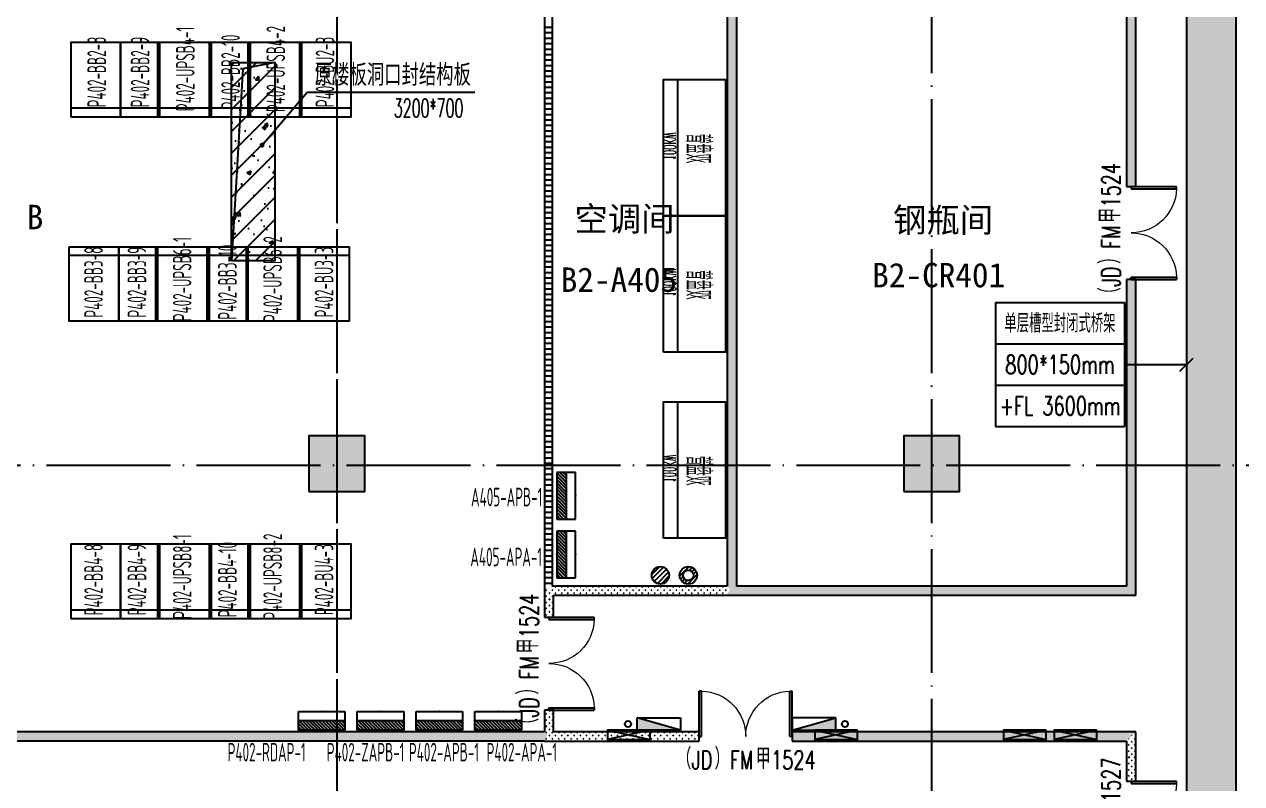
# Model space of a CAD drawing. Extents: x -18502 to 259858, y -468734 to 127958.
# Drawn here: x 52558 to 72203, y -293351 to -281097 of the extents above; entities that cross this region are included whole.
import ezdxf
from ezdxf.enums import TextEntityAlignment as Align

# ---------------------------------------------------------------- set-up
doc = ezdxf.new("R2010")
doc.units = 0
doc.header["$LTSCALE"] = 1000
doc.linetypes.add('参照-弱电底图$0$DOTE', pattern=[2.42, 2, -0.2, 0.02, -0.2])
doc.layers.get('0').update_dxf_attribs({"linetype": 'CONTINUOUS'})
for name, color, linetype in [('0桥架标注-走廊', 1, 'CONTINUOUS'), ('参照-弱电底图$0$00-新增电气设备', 6, 'CONTINUOUS'), ('参照-弱电底图$0$00-电源设备', 3, 'CONTINUOUS'), ('参照-弱电底图$0$COLUMN', 2, 'CONTINUOUS'), ('参照-弱电底图$0$COOLING', 4, 'CONTINUOUS'), ('参照-弱电底图$0$DIM_LEAD', 3, 'CONTINUOUS'), ('参照-弱电底图$0$DOOR_FIRE_TEXT', 7, 'CONTINUOUS'), ('参照-弱电底图$0$DOTE', 14, '参照-弱电底图$0$DOTE'), ('参照-弱电底图$0$EQUIP-箱柜', 3, 'CONTINUOUS'), ('参照-弱电底图$0$EQUIP_地漏', 7, 'CONTINUOUS'), ('参照-弱电底图$0$EQUIP_消火栓', 7, 'CONTINUOUS'), ('参照-弱电底图$0$PUB_HATCH', 8, 'CONTINUOUS'), ('参照-弱电底图$0$PUB_TEXT', 7, 'CONTINUOUS'), ('参照-弱电底图$0$VPIPE-消防', 1, 'CONTINUOUS'), ('参照-弱电底图$0$WALL-MOVE', 4, 'CONTINUOUS'), ('参照-弱电底图$0$图层1-房间名称', 4, 'CONTINUOUS'), ('参照-弱电底图$0$图层1-房间编号', 51, 'CONTINUOUS'), ('参照-弱电底图$0$图层1-空调间隔墙', 7, 'CONTINUOUS'), ('参照-弱电底图$0$图层1-防火门', 6, 'CONTINUOUS'), ('参照-弱电底图$0$暖通井', 21, 'CONTINUOUS'), ('参照-弱电底图$0$磐龙-图', 7, 'CONTINUOUS'), ('参照-弱电底图$0$空调设备', 3, 'CONTINUOUS'), ('参照-生产网桥架$0$T通信桥架-主', 5, 'CONTINUOUS')]:
    doc.layers.add(name, color=color, linetype=linetype)
doc.styles.add('hzdf2', font='romans2.shx', dxfattribs={"width": 0.75, "height": 3.5, "bigfont": 'hzdf2.shx'})
doc.styles.add('STDTEXT', font='romans2.shx', dxfattribs={"bigfont": 'hzdf2.shx'})
doc.styles.add('参照-弱电底图$0$_TCH_DIM', font='SIMPLEX', dxfattribs={"width": 0.8, "bigfont": 'HZTXT.shx'})
doc.styles.add('参照-弱电底图$0$_TCH_DIM_T3_T3', font='SIMPLEX', dxfattribs={"width": 0.49827, "bigfont": 'GBCBIG.shx'})
doc.styles.add('参照-弱电底图$0$_TCH_LABEL', font='COMPLEX', dxfattribs={"bigfont": 'GBCBIG.shx'})
doc.styles.add('参照-弱电底图$0$_TCH_WINDOW', font='SIMPLEX', dxfattribs={"height": 3.5, "bigfont": 'GBCBIG.shx'})
doc.styles.add('参照-弱电底图$0$AUDIT_D_250910134057-0', font='simhei.ttf', dxfattribs={"width": 0.8})
doc.styles.add('参照-弱电底图$0$HZDX', font='gbenor.shx', dxfattribs={"width": 0.7, "bigfont": 'gbcbig.shx'})
pattern_1 = [(45, (1095025.52, 201318.12), (-50.0000013, 50.0000013), [16, -54.71068]), (135, (1095136.83, 201318.12), (-50.0000013, -50.0000013), [16, -54.71068])]

# ---------------------------------------------------------------- blocks, each defined once
blk = doc.blocks.new('*U9')
for p, q in [((-566.7, 800), (266.8, 800)), ((-566.7, 800), (-566.7, 0)), ((266.8, 800), (266.8, 0)), ((-566.7, 533.3), (266.8, 533.3)), ((-566.7, 266.7), (266.8, 266.7)), ((-566.7, 0), (266.8, 0))]:
    blk.add_line(p, q)
at = {"color": 7, "style": 'STDTEXT', "width": 0.75}
for tag, p in [('TRAYNO', (-466.7, 666.7)), ('TRAYSIZE', (-466.7, 400)), ('INSTALLELEVATION', (-466.7, 133.3))]:
    blk.add_attdef(tag, text='', height=200, dxfattribs=at).set_placement(p, align=Align.MIDDLE_LEFT)
blk = doc.blocks.new('参照-弱电底图$0$ntong2')
at = {"layer": '参照-弱电底图$0$暖通井', "color": 0}
blk.add_lwpolyline([(-1699494, -665822), (-1700012, -665922), (-1700194, -669022)], dxfattribs=at)
blk.add_lwpolyline([(-1700194, -665822), (-1699494, -665822), (-1699494, -669022), (-1700194, -669022)], close=True, dxfattribs=at)
blk = doc.blocks.new('参照-弱电底图$0$$TwtSys$00000434')
at = {"color": 0}
for p, q in [((-0.5, 0.5), (-0.5, -0.5)), ((-0.5, -0.5), (0.5, 0.5)), ((0.5, 0.5), (-0.5, 0.5)), ((0.5, -0.5), (0.5, 0.5)), ((-0.5, -0.5), (0.5, -0.5))]:
    blk.add_line(p, q, dxfattribs=at)
blk.add_solid([(0.5, -0.5), (0.5, 0.5), (-0.5, -0.5)], dxfattribs=at)
blk = doc.blocks.new('参照-弱电底图$0$$TwtSys$00000327')
at = {"color": 0}
for p, q in [((-94, -9, 0), (9, 94, 0)), ((-9, -94, 0), (94, 9, 0)), ((12, 55, 0), (42, 84, 0)), ((40, 40, 0), (66, 66, 0)), ((55, 12, 0), (84, 42, 0)), ((-84, -42, 0), (-55, -12, 0)), ((-66, -66, 0), (-40, -40, 0)), ((-42, -84, 0), (-12, -55, 0))]:
    blk.add_line(p, q, dxfattribs=at)
for radius in [94, 56.4]:
    blk.add_circle((0, 0, 0), radius, dxfattribs=at)
blk = doc.blocks.new('参照-弱电底图$0$$TwtSys$00000141')
at = {"color": 0}
for p, q in [((-94, 8), (-10, 92)), ((-94, 8), (-10, 92)), ((-87, -35), (35, 87)), ((-87, -35), (35, 87)), ((-66, -66), (66, 66)), ((-66, -66), (66, 66)), ((-32, -87), (88, 33)), ((-32, -87), (88, 33)), ((11, -92), (92, -11)), ((11, -92), (92, -11))]:
    blk.add_line(p, q, dxfattribs=at)
blk.add_circle((0, 0), 94, dxfattribs=at)
blk.add_circle((0, 0), 94, dxfattribs=at)
blk = doc.blocks.new('参照-弱电底图$0$_FZH')
at = {"color": 0}
blk.add_lwpolyline([(-0.5, -0.5), (0.5, -0.5), (0.5, 0.5), (-0.5, 0.5)], close=True, dxfattribs=at)
at = {"layer": '参照-弱电底图$0$PUB_HATCH', "color": 0}
blk.add_solid([(-0.5, -0.5), (0.5, -0.5), (-0.5, 0.5), (0.5, 0.5)], dxfattribs=at)
blk = doc.blocks.new('参照-弱电底图$0$$DorLib2D$00000002')
at = {"color": 0}
for p, q in [((-0.5, 0), (-0.5, 0.4875)), ((-0.475, 0.4875), (-0.5, 0.4875)), ((-0.475, 0), (-0.475, 0.4875)), ((0.475, 0), (0.475, 0.4875)), ((0.475, 0.4875), (0.5, 0.4875)), ((0.5, 0), (0.5, 0.4875)), ((-0.5, 0), (-0.475, 0)), ((0.5, 0), (0.475, 0))]:
    blk.add_line(p, q, dxfattribs=at)
at = {"color": 0, "lineweight": 13}
for centre, start, end in [((-0.4875, 0), 0, 88.53072), ((0.4875, 0), 91.46928, 180)]:
    blk.add_arc(centre, 0.4875, start, end, dxfattribs=at)
blk = doc.blocks.new('参照-弱电底图$0$20250926.194024998694658')
at = {"layer": '参照-弱电底图$0$00-新增电气设备', "color": 0}
for p, q in [((43031, 22575), (43031, 21375)), ((43031, 22575), (43031, 21375)), ((43061, 22575), (43061, 21375)), ((43061, 22575), (43061, 21375)), ((43861, 22575), (43861, 21375)), ((43861, 22575), (43861, 21375)), ((44491, 22575), (44491, 21375)), ((44491, 22575), (44491, 21375)), ((44521, 22575), (44521, 21375)), ((44521, 22575), (44521, 21375)), ((45321, 22575), (45321, 21375)), ((45321, 22575), (45321, 21375)), ((46151, 21513), (41631, 21513)), ((46151, 21513), (41631, 21513)), ((43001, 18075), (43001, 19275)), ((43001, 18075), (43001, 19275)), ((43031, 18075), (43031, 19275)), ((43031, 18075), (43031, 19275)), ((43831, 18075), (43831, 19275)), ((43831, 18075), (43831, 19275)), ((44461, 18075), (44461, 19275)), ((44461, 18075), (44461, 19275)), ((44491, 18075), (44491, 19275)), ((44491, 18075), (44491, 19275)), ((45291, 18075), (45291, 19275)), ((45291, 18075), (45291, 19275)), ((46121, 19137), (41601, 19137)), ((43031, 14475), (43031, 13275)), ((43031, 14475), (43031, 13275)), ((43061, 14475), (43061, 13275)), ((43061, 14475), (43061, 13275)), ((43861, 14475), (43861, 13275)), ((43861, 14475), (43861, 13275)), ((44491, 14475), (44491, 13275)), ((44491, 14475), (44491, 13275)), ((44521, 14475), (44521, 13275)), ((44521, 14475), (44521, 13275)), ((45321, 14475), (45321, 13275)), ((45321, 14475), (45321, 13275)), ((46151, 13413), (41631, 13413)), ((46151, 13413), (41631, 13413))]:
    blk.add_line(p, q, dxfattribs=at)
for points in [[(41631, 21375), (42431, 21375), (42431, 22575), (41631, 22575)], [(41631, 21375), (42431, 21375), (42431, 22575), (41631, 22575)], [(42431, 21375), (43031, 21375), (43031, 22575), (42431, 22575)], [(42431, 21375), (43031, 21375), (43031, 22575), (42431, 22575)], [(43031, 21375), (43891, 21375), (43891, 22575), (43031, 22575)], [(43031, 21375), (43891, 21375), (43891, 22575), (43031, 22575)], [(43891, 21375), (44491, 21375), (44491, 22575), (43891, 22575)], [(43891, 21375), (44491, 21375), (44491, 22575), (43891, 22575)], [(44491, 21375), (45351, 21375), (45351, 22575), (44491, 22575)], [(44491, 21375), (45351, 21375), (45351, 22575), (44491, 22575)], [(45351, 21375), (46151, 21375), (46151, 22575), (45351, 22575)], [(45351, 21375), (46151, 21375), (46151, 22575), (45351, 22575)], [(41601, 19275), (42401, 19275), (42401, 18075), (41601, 18075)], [(41601, 19275), (42401, 19275), (42401, 18075), (41601, 18075)], [(42401, 19275), (43001, 19275), (43001, 18075), (42401, 18075)], [(42401, 19275), (43001, 19275), (43001, 18075), (42401, 18075)], [(43001, 19275), (43861, 19275), (43861, 18075), (43001, 18075)], [(43001, 19275), (43861, 19275), (43861, 18075), (43001, 18075)], [(43861, 19275), (44461, 19275), (44461, 18075), (43861, 18075)], [(43861, 19275), (44461, 19275), (44461, 18075), (43861, 18075)], [(44461, 19275), (45321, 19275), (45321, 18075), (44461, 18075)], [(44461, 19275), (45321, 19275), (45321, 18075), (44461, 18075)], [(45321, 19275), (46121, 19275), (46121, 18075), (45321, 18075)], [(45321, 19275), (46121, 19275), (46121, 18075), (45321, 18075)], [(41631, 13275), (42431, 13275), (42431, 14475), (41631, 14475)], [(41631, 13275), (42431, 13275), (42431, 14475), (41631, 14475)], [(42431, 13275), (43031, 13275), (43031, 14475), (42431, 14475)], [(42431, 13275), (43031, 13275), (43031, 14475), (42431, 14475)], [(43031, 13275), (43891, 13275), (43891, 14475), (43031, 14475)], [(43031, 13275), (43891, 13275), (43891, 14475), (43031, 14475)], [(43891, 13275), (44491, 13275), (44491, 14475), (43891, 14475)], [(43891, 13275), (44491, 13275), (44491, 14475), (43891, 14475)], [(44491, 13275), (45351, 13275), (45351, 14475), (44491, 14475)], [(44491, 13275), (45351, 13275), (45351, 14475), (44491, 14475)], [(45351, 13275), (46151, 13275), (46151, 14475), (45351, 14475)], [(45351, 13275), (46151, 13275), (46151, 14475), (45351, 14475)]]:
    blk.add_lwpolyline(points, close=True, dxfattribs=at)
at = {"layer": '参照-弱电底图$0$00-新增电气设备', "color": 0, "style": '参照-弱电底图$0$HZDX', "width": 0.6}
for s, p in [(' P402-UPSB4-1', (43626, 22096)), (' P402-UPSB4-2', (45086, 22096)), ('P402-BB2-8', (42196, 22096)), ('P402-BB2-9', (42896, 22096)), ('P402-BB2-10', (44356, 22096)), ('P402-BU2-3', (45880, 22096)), ('P402-BB3-8', (42145, 18704)), ('P402-BB3-9', (42845, 18704)), (' P402-UPSB6-1', (43575, 18704)), ('P402-BB3-10', (44305, 18704)), (' P402-UPSB6-2', (45035, 18704)), ('P402-BU3-3', (45865, 18704)), (' P402-UPSB8-1', (43575, 13904)), (' P402-UPSB8-2', (45035, 13904)), ('P402-BB4-8', (42145, 13904)), ('P402-BB4-9', (42845, 13904)), ('P402-BB4-10', (44305, 13904)), ('P402-BU4-3', (45865, 13904))]:
    blk.add_text(s, height=300, rotation=90, dxfattribs=at).set_placement(p, align=Align.CENTER)
blk = doc.blocks.new('*X87')
at = {"color": 0}
for p, q in [((-250, 33), (-183, 100)), ((-250, 68), (-218, 100)), ((-247, 0), (-147, 100)), ((-212, 0), (-112, 100)), ((-177, 0), (-77, 100)), ((-141, 0), (-41, 100)), ((-106, 0), (-6, 100)), ((-71, 0), (29, 100)), ((-35, 0), (65, 100)), ((0, 0), (100, 100)), ((35, 0), (135, 100)), ((71, 0), (171, 100)), ((106, 0), (206, 100)), ((141, 0), (241, 100)), ((177, 0), (250, 73)), ((212, 0), (250, 38)), ((247, 0), (250, 3))]:
    blk.add_line(p, q, dxfattribs=at)
blk = doc.blocks.new('参照-弱电底图$0$$equip$00001414')
for p, q in [((0.75, 0.6), (-0.75, 0.6)), ((-0.75, 0.6), (-0.75, 0)), ((0.75, 0), (0.75, 0.6)), ((-0.75, 0.3), (0.75, 0.3)), ((-0.75, 0), (0.75, 0))]:
    blk.add_line(p, q)
at = {"const_width": 0.3}
blk.add_lwpolyline([(-0.75, 0.15), (0.75, 0.15)], dxfattribs=at)
for p in [(0, 0.6), (-0.75, 0.3), (0, 0), (0.75, 0.3)]:
    blk.add_point(p)
at = {"xscale": 0.0030000000006112, "yscale": 0.0030000000006112, "zscale": 0.0030000000006112}
blk.add_blockref('*X87', (0, 0), dxfattribs=at)
at = {"style": '参照-弱电底图$0$_TCH_LABEL', "flags": 9}
blk.add_attdef('A', (0, 0), '', height=0.00002, dxfattribs=at)
blk = doc.blocks.new('参照-弱电底图$0$zw$4A2B')
at = {"layer": '参照-弱电底图$0$EQUIP-箱柜', "xscale": 500, "yscale": 500, "zscale": 500, "rotation": 270}
for p in [(61150, 15707), (61150, 14759)]:
    blk.add_blockref('参照-弱电底图$0$$equip$00001414', p, dxfattribs=at)
at = {"layer": '参照-弱电底图$0$EQUIP-箱柜', "yscale": 500, "zscale": 500}
for p, xscale in [((57355, 11924), -500), ((58305, 11924), -499.9999999999998), ((59255, 11924), -499.9999999999998), ((60205, 11924), -499.9999999999998)]:
    blk.add_blockref('参照-弱电底图$0$$equip$00001414', p, dxfattribs=dict(at, xscale=xscale))
at = {"layer": '参照-弱电底图$0$00-新增电气设备', "color": 0, "style": '参照-弱电底图$0$HZDX', "width": 0.6}
for s, p in [('A405-APB-1', (60342, 15537)), ('A405-APA-1', (60335, 14570)), ('P402-RDAP-1', (56468, 11420)), ('P402-ZAPB-1', (58065, 11420)), ('P402-APB-1', (59330, 11420)), ('P402-APA-1', (60587, 11420))]:
    blk.add_text(s, height=300, dxfattribs=at).set_placement(p, align=Align.CENTER)
blk = doc.blocks.new('参照-弱电底图$0$双盘管-100')
at = {"layer": '参照-弱电底图$0$COOLING', "color": 0}
blk.add_line((5153010, -452557), (5153010, -450357), dxfattribs=at)
blk.add_lwpolyline([(5153240, -452557), (5153240, -450357), (5152240, -450357), (5152240, -452557)], close=True, dxfattribs=at)
at = {"layer": '参照-弱电底图$0$COOLING', "color": 0, "style": '参照-弱电底图$0$_TCH_DIM_T3_T3', "width": 0.49827}
for s, height, p in [('100KW', 200, (5153240, -451661)), ('双盘管', 400, (5152879, -451709))]:
    blk.add_text(s, height=height, rotation=810, dxfattribs=at).set_placement(p)

msp = doc.modelspace()

# ---------------------------------------------------------------- hatches: boundary and pattern name
h = msp.add_hatch()
h.set_pattern_fill('钢筋混凝土', color=0, scale=100)
h.set_pattern_definition([(45, (1130108.53, 201303.78), (-176.776695, 176.776695), []), (50, (1130108.5, 201303.8), (717.26018, -62.75213), [75, -825]), (355, (1130108.5, 201303.8), (-138.75133, 752.19213), [60, -660]), (100.4514, (1130168.3, 201298.55), (578.5094, 689.43954), [63.7402, -701.1421]), (46.1842, (1130108.5, 201503.8), (1067.24105, -165.519), [112.5, -1237.5]), (96.6356, (1130197.5, 201490), (934.6627, 974.1179), [95.6103, -1051.713]), (351.1842, (1130108.5, 201503.8), (934.6619, 974.1186), [90, -990]), (21, (1130208.5, 201453.8), (596.90705, -402.6189), [75, -825]), (326, (1130208.5, 201453.8), (243.31533, 725.15005), [60, -660]), (71.4514, (1130258.3, 201420.2), (840.22263, 322.5305), [63.7402, -701.1421]), (37.5, (1130108.53, 201303.78), (12.159855, 332.893854), [0, -652, 0, -670, 0, -662.5]), (7.5, (1130108.53, 201303.78), (263.06954, 394.41171), [0, -382, 0, -637, 0, -252.5]), (327.5, (1129885.53, 201303.78), (533.822436, -22.55487), [0, -250, 0, -780, 0, -1035]), (317.5, (1129785.53, 201303.8), (583.18617, 100.10498), [0, -325, 0, -518, 0, -735])])
h.paths.add_polyline_path([(56600, -281712.7), (55900, -281712.7), (55900, -284912.7), (56600, -284912.7)])
at = {"layer": '参照-弱电底图$0$PUB_HATCH'}
h = msp.add_hatch(dxfattribs=at)
h.set_pattern_fill('石膏板', color=8, scale=20, style=0)
h.set_pattern_definition(pattern_1)
h.paths.add_polyline_path([(70345, -275212.7), (70345, -283712.7), (70495, -283712.7), (70495, -275062.7)])
h = msp.add_hatch(dxfattribs=at)
h.set_pattern_fill('石膏板', color=8, scale=20, style=0)
h.set_pattern_definition(pattern_1)
h.paths.add_polyline_path([(63999.7, -277812.7), (63899.7, -277762.7), (63899.7, -290162.7), (63947.4, -290212.7), (64049.7, -290162.7), (64049.7, -277912.7)])
h = msp.add_hatch(dxfattribs=at)
h.set_pattern_fill('石膏板', color=8, scale=20, style=0)
h.set_pattern_definition(pattern_1)
h.paths.add_polyline_path([(70495, -290312.7), (70495, -285212.7), (70345, -285212.7), (70345, -290162.7)])
h = msp.add_hatch(dxfattribs=at)
h.set_pattern_fill('石膏板', color=0, scale=20, style=0)
h.set_pattern_definition([(45, (1095025.52, 201318.29), (-50.0000013, 50.0000013), [16, -54.71068]), (135, (1095136.83, 201318.29), (-50.0000013, -50.0000013), [16, -54.71068])])
h.paths.add_polyline_path([(61019.4, -290188.5), (60952.7, -290138.5), (61102.7, -290288.5), (61052.7, -290288.5)])
h = msp.add_hatch(dxfattribs=at)
h.set_pattern_fill('石膏板', color=0, scale=20, style=0)
h.set_pattern_definition([(45, (1095025.52, 201318.12), (-50.0000013, 50.0000013), [16, -54.71068]), (135, (1095136.83, 201318.12), (-50.0000013, -50.0000013), [16, -54.71068])])
h.paths.add_polyline_path([(61019.4, -290188.7), (60952.7, -290138.7), (61102.7, -290288.7), (61052.7, -290288.7)])
h = msp.add_hatch(dxfattribs=at)
h.set_pattern_fill('石膏板', color=0, scale=20, style=0)
h.set_pattern_definition(pattern_1)
h.paths.add_polyline_path([(61019.4, -290188.7), (60952.7, -290138.7), (61102.7, -290288.7), (61052.7, -290288.7)])
h = msp.add_hatch(dxfattribs=at)
h.set_pattern_fill('石膏板', color=8, scale=20, style=0)
h.set_pattern_definition(pattern_1)
h.paths.add_polyline_path([(60949.7, -290162.7), (60949.7, -290662.7), (61099.7, -290662.7), (61099.7, -290312.7), (61041.4, -290212.7)])
h = msp.add_hatch(dxfattribs=at)
h.set_pattern_fill('石膏板', color=8, scale=20, style=0)
h.set_pattern_definition(pattern_1)
h.paths.add_polyline_path([(63947.4, -290212.7), (63899.7, -290162.7), (61074.7, -290162.7), (61041.4, -290212.7), (61099.7, -290312.7), (63892.7, -290312.7)])
h = msp.add_hatch(dxfattribs=at)
h.set_pattern_fill('石膏板', color=8, scale=20, style=0)
h.set_pattern_definition(pattern_1)
h.paths.add_polyline_path([(70495, -290312.7), (70345, -290162.7), (64049.7, -290162.7), (63947.4, -290212.7), (63892.7, -290312.7)])
h = msp.add_hatch(dxfattribs=at)
h.set_pattern_fill('石膏板', color=8, scale=20, style=0)
h.set_pattern_definition(pattern_1)
h.paths.add_polyline_path([(61099.7, -292512.7), (61099.7, -292162.7), (60949.7, -292162.7), (60949.7, -292512.7), (60999.7, -292562.7)])
h = msp.add_hatch(dxfattribs=at)
h.set_pattern_fill('石膏板', color=8, scale=20, style=0)
h.set_pattern_definition(pattern_1)
h.paths.add_polyline_path([(60999.7, -292562.7), (60949.7, -292512.7), (38475, -292512.7), (38400, -292587.7), (38475, -292662.7), (60949.7, -292662.7)])
h = msp.add_hatch(dxfattribs=at)
h.set_pattern_fill('石膏板', color=8, scale=20, style=0)
h.set_pattern_definition(pattern_1)
h.paths.add_polyline_path([(60949.7, -292662.7), (63449.6, -292662.7), (63449.6, -292512.7), (61099.7, -292512.7), (60999.7, -292562.7)])
h = msp.add_hatch(dxfattribs=at)
h.set_pattern_fill('石膏板', color=8, scale=20, style=0)
h.set_pattern_definition(pattern_1)
h.paths.add_polyline_path([(70495, -292512.7), (64949.6, -292512.7), (64949.6, -292662.7), (70345, -292662.7)])
h = msp.add_hatch(dxfattribs=at)
h.set_pattern_fill('石膏板', color=8, scale=20, style=0)
h.set_pattern_definition(pattern_1)
h.paths.add_polyline_path([(70345, -292662.7), (70345, -293312.7), (70495, -293312.7), (70495, -292512.7)])
at = {"layer": '参照-生产网桥架$0$T通信桥架-主'}
h = msp.add_hatch(dxfattribs=at)
h.set_pattern_fill('HONEY', color=256, scale=100, angle=-90)
h.set_pattern_definition([(270, (11237.56, -459102.2), (137.4815, -238.125), [158.75, -317.5]), (30, (11237.56, -459102.2), (137.48155, 238.12497), [158.75, -317.5]), (330, (11237.56, -459102.2), (274.96305, -3e-05), [-317.5, 158.75])])
h.paths.add_polyline_path([(72112.5, -274212.8), (71312.5, -274212.8), (71312.5, -295287.8), (72112.5, -295287.8)])

# ---------------------------------------------------------------- linework, layer by layer
at = {"layer": '0桥架标注-走廊', "ltscale": 100}
msp.add_line((70312.5, -286587.8), (71312.5, -286587.8), dxfattribs=at)
at = {"layer": '0桥架标注-走廊'}
msp.add_line((71206.4, -286693.9), (71418.6, -286481.8), dxfattribs=at)
at = {"layer": '参照-弱电底图$0$DIM_LEAD', "color": 0}
for p, q in [((56393.6, -283046.6), (57121.8, -282194.2)), ((57121.8, -282194.2), (59825.4, -282194.2))]:
    msp.add_line(p, q, dxfattribs=at)
at = {"layer": '参照-弱电底图$0$DIM_LEAD', "color": 0, "const_width": 40}
msp.add_lwpolyline([(56380.7, -283061.8, 1), (56406.6, -283031.4, 1)], format="xyb", close=True, dxfattribs=at)
at = {"layer": '参照-弱电底图$0$DOTE', "color": 8}
for p, q in [((57600, -243584.7), (57600, -307897)), ((67200, -243584.7), (67200, -307897)), ((57600, -245684.7), (57600, -308497)), ((-5163.1, -288212.7), (81207.9, -288212.7))]:
    msp.add_line(p, q, dxfattribs=at)
at = {"layer": '参照-弱电底图$0$PUB_HATCH', "color": 8}
for p, q in [((61074.7, -281148.7), (60949.7, -281148.7)), ((61074.7, -281236.6), (60949.7, -281236.6)), ((61074.7, -281324.6), (60949.7, -281324.6)), ((61074.7, -281412.5), (60949.7, -281412.5)), ((61074.7, -281500.5), (60949.7, -281500.5)), ((61074.7, -281588.4), (60949.7, -281588.4)), ((61074.7, -281676.3), (60949.7, -281676.3)), ((61074.7, -281764.3), (60949.7, -281764.3)), ((61074.7, -281852.2), (60949.7, -281852.2)), ((61074.7, -281940.2), (60949.7, -281940.2)), ((61074.7, -282028.1), (60949.7, -282028.1)), ((61074.7, -282116), (60949.7, -282116)), ((61074.7, -282204), (60949.7, -282204)), ((61074.7, -282291.9), (60949.7, -282291.9)), ((61074.7, -282379.9), (60949.7, -282379.9)), ((61074.7, -282467.8), (60949.7, -282467.8)), ((61074.7, -282555.7), (60949.7, -282555.7)), ((61074.7, -282643.7), (60949.7, -282643.7)), ((61074.7, -282731.6), (60949.7, -282731.6)), ((61074.7, -282819.6), (60949.7, -282819.6)), ((61074.7, -282907.5), (60949.7, -282907.5)), ((61074.7, -282995.5), (60949.7, -282995.5)), ((61074.7, -283083.4), (60949.7, -283083.4)), ((61074.7, -283171.3), (60949.7, -283171.3)), ((61074.7, -283259.3), (60949.7, -283259.3)), ((61074.7, -283347.2), (60949.7, -283347.2)), ((61074.7, -283435.2), (60949.7, -283435.2)), ((61074.7, -283523.1), (60949.7, -283523.1)), ((61074.7, -283611), (60949.7, -283611)), ((61074.7, -283699), (60949.7, -283699)), ((61074.7, -283786.9), (60949.7, -283786.9)), ((61074.7, -283874.9), (60949.7, -283874.9)), ((61074.7, -283962.8), (60949.7, -283962.8)), ((61074.7, -284050.7), (60949.7, -284050.7)), ((61074.7, -284138.7), (60949.7, -284138.7)), ((61074.7, -284226.6), (60949.7, -284226.6)), ((61074.7, -284314.6), (60949.7, -284314.6)), ((61074.7, -284402.5), (60949.7, -284402.5)), ((61074.7, -284490.5), (60949.7, -284490.5)), ((61074.7, -284578.4), (60949.7, -284578.4)), ((61074.7, -284666.3), (60949.7, -284666.3)), ((61074.7, -284754.3), (60949.7, -284754.3)), ((61074.7, -284842.2), (60949.7, -284842.2)), ((61074.7, -284930.2), (60949.7, -284930.2)), ((61074.7, -285018.1), (60949.7, -285018.1)), ((61074.7, -285106), (60949.7, -285106)), ((61074.7, -285194), (60949.7, -285194)), ((61074.7, -285281.9), (60949.7, -285281.9)), ((61074.7, -285369.9), (60949.7, -285369.9)), ((61074.7, -285457.8), (60949.7, -285457.8)), ((61074.7, -285545.7), (60949.7, -285545.7)), ((61074.7, -285633.7), (60949.7, -285633.7)), ((61074.7, -285721.6), (60949.7, -285721.6)), ((61074.7, -285809.6), (60949.7, -285809.6)), ((61074.7, -285897.5), (60949.7, -285897.5)), ((61074.7, -285985.5), (60949.7, -285985.5)), ((61074.7, -286073.4), (60949.7, -286073.4)), ((61074.7, -286161.3), (60949.7, -286161.3)), ((61074.7, -286249.3), (60949.7, -286249.3)), ((61074.7, -286337.2), (60949.7, -286337.2)), ((61074.7, -286425.2), (60949.7, -286425.2)), ((61074.7, -286513.1), (60949.7, -286513.1)), ((61074.7, -286601), (60949.7, -286601)), ((61074.7, -286689), (60949.7, -286689)), ((61074.7, -286776.9), (60949.7, -286776.9)), ((61074.7, -286864.9), (60949.7, -286864.9)), ((61074.7, -286952.8), (60949.7, -286952.8)), ((61074.7, -287040.7), (60949.7, -287040.7)), ((61074.7, -287128.7), (60949.7, -287128.7)), ((61074.7, -287216.6), (60949.7, -287216.6)), ((61074.7, -287304.6), (60949.7, -287304.6)), ((61074.7, -287392.5), (60949.7, -287392.5)), ((61074.7, -287480.5), (60949.7, -287480.5)), ((61074.7, -287568.4), (60949.7, -287568.4)), ((61074.7, -287656.3), (60949.7, -287656.3)), ((61074.7, -287744.3), (60949.7, -287744.3)), ((61074.7, -287832.2), (60949.7, -287832.2)), ((61074.7, -287920.2), (60949.7, -287920.2)), ((61074.7, -288008.1), (60949.7, -288008.1)), ((61074.7, -288096), (60949.7, -288096)), ((61074.7, -288184), (60949.7, -288184)), ((61074.7, -288271.9), (60949.7, -288271.9)), ((61074.7, -288359.9), (60949.7, -288359.9)), ((61074.7, -288447.8), (60949.7, -288447.8)), ((61074.7, -288535.7), (60949.7, -288535.7)), ((61074.7, -288623.7), (60949.7, -288623.7)), ((61074.7, -288711.6), (60949.7, -288711.6)), ((61074.7, -288799.6), (60949.7, -288799.6)), ((61074.7, -288887.5), (60949.7, -288887.5)), ((61074.7, -288975.5), (60949.7, -288975.5)), ((61074.7, -289063.4), (60949.7, -289063.4)), ((61074.7, -289151.3), (60949.7, -289151.3)), ((61074.7, -289239.3), (60949.7, -289239.3)), ((61074.7, -289327.2), (60949.7, -289327.2)), ((61074.7, -289415.2), (60949.7, -289415.2)), ((61074.7, -289503.1), (60949.7, -289503.1)), ((61074.7, -289591), (60949.7, -289591)), ((61074.7, -289679), (60949.7, -289679)), ((61074.7, -289766.9), (60949.7, -289766.9)), ((61074.7, -289854.9), (60949.7, -289854.9)), ((61074.7, -289942.8), (60949.7, -289942.8)), ((61074.7, -290030.7), (60949.7, -290030.7)), ((61074.7, -290118.7), (60949.7, -290118.7))]:
    msp.add_line(p, q, dxfattribs=at)
at = {"layer": '参照-弱电底图$0$VPIPE-消防', "color": 0}
for centre in [(62300, -292388.7), (65800, -292388.7)]:
    msp.add_circle(centre, 50, dxfattribs=at)
at = {"layer": '参照-弱电底图$0$WALL-MOVE', "color": 8}
for p, q in [((70345, -275212.7), (70345, -283712.7)), ((70495, -283712.7), (70495, -275062.7)), ((63899.7, -277762.7), (63899.7, -290162.7)), ((64049.7, -277912.7), (64049.7, -290162.7)), ((70345, -283712.7), (70495, -283712.7)), ((70495, -285212.7), (70345, -285212.7)), ((70345, -285212.7), (70345, -290162.7)), ((70495, -290312.7), (70495, -285212.7)), ((60949.7, -290162.7), (60949.7, -290662.7)), ((63899.7, -290162.7), (61074.7, -290162.7)), ((63892.7, -290312.7), (61099.7, -290312.7)), ((61099.7, -290662.7), (61099.7, -290312.7)), ((70495, -290312.7), (63892.7, -290312.7)), ((70345, -290162.7), (64049.7, -290162.7)), ((60949.7, -290662.7), (61099.7, -290662.7)), ((61099.7, -292162.7), (60949.7, -292162.7)), ((60949.7, -292162.7), (60949.7, -292512.7)), ((61099.7, -292512.7), (61099.7, -292162.7)), ((60949.7, -292512.7), (38475, -292512.7)), ((63449.6, -292512.7), (61099.7, -292512.7)), ((63449.6, -292662.7), (63449.6, -292512.7)), ((70495, -292512.7), (64949.6, -292512.7)), ((64949.6, -292512.7), (64949.6, -292662.7)), ((70495, -293312.7), (70495, -292512.7)), ((60949.7, -292662.7), (38475, -292662.7)), ((60949.7, -292662.7), (63449.6, -292662.7)), ((64949.6, -292662.7), (70345, -292662.7)), ((70345, -292662.7), (70345, -293312.7)), ((70345, -293312.7), (70495, -293312.7))]:
    msp.add_line(p, q, dxfattribs=at)
at = {"layer": '参照-弱电底图$0$图层1-空调间隔墙', "color": 8}
for p, q in [((60949.7, -275212.7), (60949.7, -290162.7)), ((61074.7, -275212.7), (61074.7, -290162.7))]:
    msp.add_line(p, q, dxfattribs=at)
at = {"layer": '参照-弱电底图$0$磐龙-图', "color": 0}
for p, q in [((61969.3, -292488.7), (62659.3, -292638.7)), ((62659.3, -292488.7), (61969.3, -292638.7)), ((65312.4, -292488.7), (66002.4, -292638.7)), ((66002.4, -292488.7), (65312.4, -292638.7)), ((68358.3, -292488.7), (69048.3, -292638.7)), ((69048.3, -292488.7), (68358.3, -292638.7)), ((69176.5, -292488.7), (69866.5, -292638.7)), ((69866.5, -292488.7), (69176.5, -292638.7))]:
    msp.add_line(p, q, dxfattribs=at)
for points in [[(62659.3, -292488.7), (61969.3, -292488.7), (61969.3, -292638.7), (62659.3, -292638.7)], [(66002.4, -292488.7), (65312.4, -292488.7), (65312.4, -292638.7), (66002.4, -292638.7)], [(69048.3, -292488.7), (68358.3, -292488.7), (68358.3, -292638.7), (69048.3, -292638.7)], [(69866.5, -292488.7), (69176.5, -292488.7), (69176.5, -292638.7), (69866.5, -292638.7)]]:
    msp.add_lwpolyline(points, close=True, dxfattribs=at)
at = {"layer": '参照-生产网桥架$0$T通信桥架-主', "color": 5}
msp.add_lwpolyline([(72112.5, -274212.8), (71312.5, -274212.8), (71312.5, -295287.8), (72112.5, -295287.8)], close=True, dxfattribs=at)

# ---------------------------------------------------------------- block references
at = {"layer": '0桥架标注-走廊'}
ref = msp.add_blockref('*U9', (69645.6, -287587.8), dxfattribs=dict(at, xscale=2.5, yscale=2.5, zscale=2.5))
ref.add_attrib('TRAYNO', '单层槽型封闭式桥架', dxfattribs={"layer": '0', "color": 7, "height": 300, "style": 'hzdf2', "width": 0.7}).set_placement((69270.7, -285921.2), align=Align.MIDDLE_CENTER)
ref.add_attrib('TRAYSIZE', '800*150mm', dxfattribs={"layer": '0', "color": 7, "height": 300, "style": 'hzdf2', "width": 0.7}).set_placement((69270.7, -286587.8), align=Align.MIDDLE_CENTER)
ref.add_attrib('INSTALLELEVATION', '+FL 3600mm', dxfattribs={"layer": '0', "color": 7, "height": 300, "style": 'hzdf2', "width": 0.7}).set_placement((69270.7, -287254.5), align=Align.MIDDLE_CENTER)
at = {"layer": '参照-弱电底图$0$00-电源设备', "color": 0}
for name, p in [('参照-弱电底图$0$zw$4A2B', (0, -304412.8)), ('参照-弱电底图$0$20250926.194024998694658', (11679.4, -303962.8))]:
    msp.add_blockref(name, p, dxfattribs=at)
at = {"layer": '参照-弱电底图$0$COLUMN', "color": 8, "xscale": 900, "yscale": 900, "zscale": 900}
for p in [(57600, -288187.7), (67200, -288187.7)]:
    msp.add_blockref('参照-弱电底图$0$_FZH', p, dxfattribs=at)
at = {"layer": '参照-弱电底图$0$EQUIP_地漏', "color": 8, "xscale": 1.5, "yscale": 1.5, "zscale": 1.5}
for name, p in [('参照-弱电底图$0$$TwtSys$00000141', (62822.7, -289988.7)), ('参照-弱电底图$0$$TwtSys$00000327', (63272.7, -289988.7))]:
    msp.add_blockref(name, p, dxfattribs=at)
at = {"layer": '参照-弱电底图$0$EQUIP_消火栓', "color": 8, "yscale": 200, "zscale": 700}
for p, xscale in [((62798.3, -292388.7), -700), ((65301.7, -292388.7), 700)]:
    msp.add_blockref('参照-弱电底图$0$$TwtSys$00000434', p, dxfattribs=dict(at, xscale=xscale))
at = {"layer": '参照-弱电底图$0$图层1-防火门', "color": 8, "zscale": 150}
for p, xscale, yscale, rotation in [((70420, -284462.7), -1500, 1500, 270.0000000011885), ((61024.7, -291412.7), -1500, 1500, 270.0000000010139), ((64199.6, -292587.7), 1500, -1500, 180.0000000000529), ((70420, -294062.7), -1500, 1500, 269.9999999989032)]:
    msp.add_blockref('参照-弱电底图$0$$DorLib2D$00000002', p, dxfattribs=dict(at, xscale=xscale, yscale=yscale, rotation=rotation))
at = {"layer": '参照-弱电底图$0$暖通井', "color": 8}
msp.add_blockref('参照-弱电底图$0$ntong2', (1756093.8, 384109.2), dxfattribs=at)
at = {"layer": '参照-弱电底图$0$空调设备', "color": 8, "xscale": -1}
for p in [(5216113, 168368.1), (5216113, 166168.1), (5216113, 163168.1)]:
    msp.add_blockref('参照-弱电底图$0$双盘管-100', p, dxfattribs=at)

# ---------------------------------------------------------------- texts
at = {"layer": '参照-弱电底图$0$DOOR_FIRE_TEXT', "color": 8, "style": '参照-弱电底图$0$_TCH_WINDOW', "width": 0.705882}
for s, p in [('1524', (70245, -284054)), ('FM', (70245, -284719.8)), ('JD', (70245, -285335.5)), ('1524', (60852.7, -291004)), ('FM', (60852.7, -291669.8)), ('JD', (60852.7, -292285.5)), ('1527', (70245, -293649))]:
    msp.add_text(s, height=297.5, rotation=90, dxfattribs=at).set_placement(p)
at = {"layer": '参照-弱电底图$0$DOOR_FIRE_TEXT', "color": 8, "style": '参照-弱电底图$0$_TCH_WINDOW'}
for s, p in [('甲', (70245, -284299.8)), ('）', (70245, -284965.5)), ('（', (70245, -285581.3)), ('甲', (60852.7, -291249.8)), ('）', (60852.7, -291915.5)), ('（', (60852.7, -292531.3))]:
    msp.add_text(s, height=337.6, rotation=90, dxfattribs=at).set_placement(p)
for s, p in [('（', (63081, -293116.7)), ('）', (63696.7, -293116.7)), ('甲', (64362.4, -293116.7))]:
    msp.add_text(s, height=337.6, dxfattribs=at).set_placement(p)
at = {"layer": '参照-弱电底图$0$DOOR_FIRE_TEXT', "color": 8, "style": '参照-弱电底图$0$_TCH_WINDOW', "width": 0.705882}
for s, p in [('JD', (63326.7, -293116.7)), ('FM', (63942.4, -293116.7)), ('1524', (64608.2, -293116.7))]:
    msp.add_text(s, height=297.5, dxfattribs=at).set_placement(p)
at = {"layer": '参照-弱电底图$0$PUB_TEXT', "color": 0, "style": '参照-弱电底图$0$_TCH_DIM'}
for s, height, width, p in [('原楼板洞口封结构板', 350, 0.8, (57244.5, -282089.2)), ('3200*700', 297.5, 0.564706, (58520.4, -282596.7))]:
    msp.add_text(s, height=height, dxfattribs=dict(at, width=width)).set_placement(p)
at = {"layer": '参照-弱电底图$0$图层1-房间名称', "color": 8, "style": '参照-弱电底图$0$AUDIT_D_250910134057-0'}
for s, p in [('B', (52595.8, -284404.2)), ('空调间', (61437.3, -284433.5)), ('钢瓶间', (66578.3, -284452))]:
    msp.add_text(s, height=394.3, dxfattribs=at).set_placement(p)
at = {"layer": '参照-弱电底图$0$图层1-房间编号', "color": 8, "style": '参照-弱电底图$0$AUDIT_D_250910134057-0'}
for s, p in [('B2-A405', (61213.7, -285414.8)), ('B2-CR401', (66240.7, -285341))]:
    msp.add_text(s, height=394.3, dxfattribs=at).set_placement(p)

doc.saveas('drawing.dxf')
